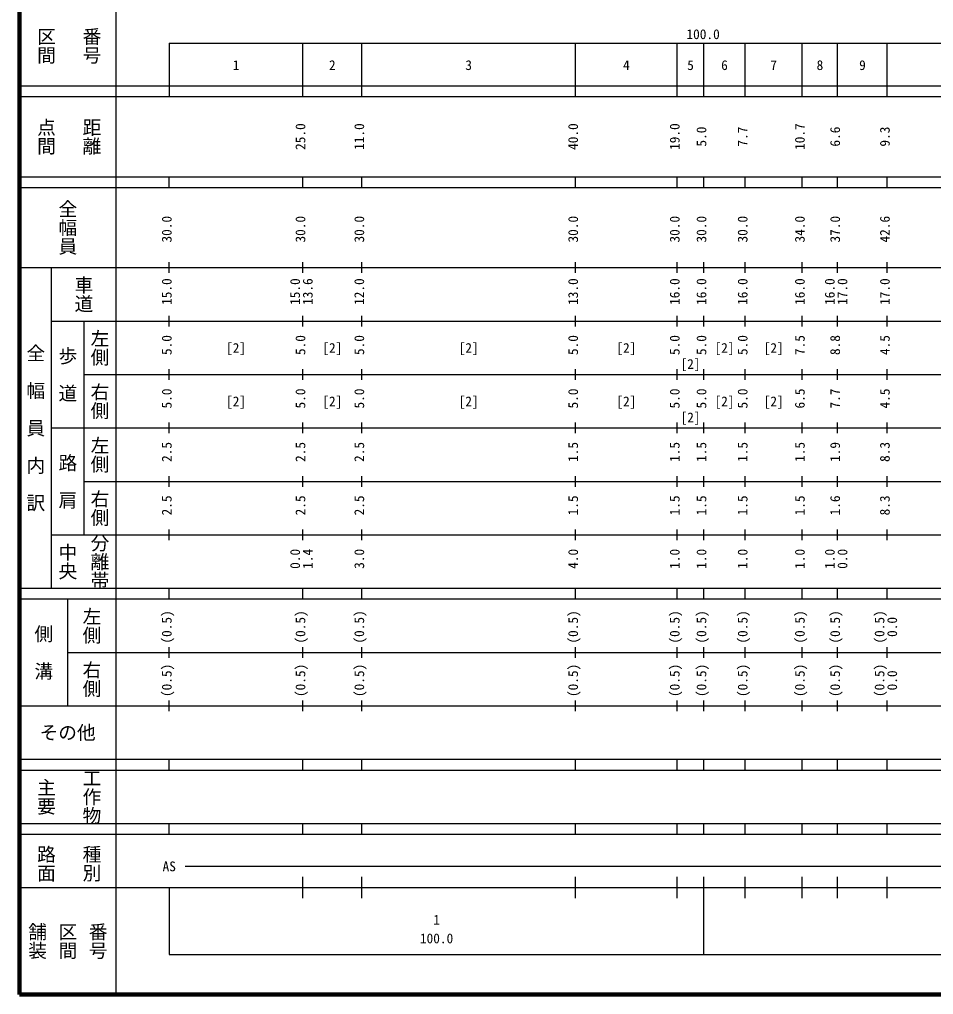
# Model space of a CAD drawing. Units: millimetres on the paper, enlarged 1000 times. Extents: x 40000 to 680000, y 20000 to 380000.
# Drawn here: x 40000 to 210936, y 20000 to 202409 of the extents above; entities that cross this region are included whole.
import ezdxf
from ezdxf.enums import TextEntityAlignment as Align

# ---------------------------------------------------------------- set-up
doc = ezdxf.new("R2010")
doc.units = ezdxf.units.MM
doc.header["$LTSCALE"] = 1000
doc.layers.add('M-TTL', color=2, linetype='Continuous', lineweight=140)
doc.layers.add('M-TTL-BAND', color=7, linetype='Continuous', lineweight=25)
doc.styles.add('@ＭＳ ゴシック', font='')
doc.styles.add('ＭＳ ゴシック', font='')
doc.styles.get('@ＭＳ ゴシック').set_extended_font_data('@MS Gothic')
doc.styles.get('ＭＳ ゴシック').set_extended_font_data('MS Gothic')

msp = doc.modelspace()

# ---------------------------------------------------------------- linework, layer by layer
at = {"layer": 'M-TTL'}
for p, q in [((40000, 380000), (40000, 20000)), ((40000, 20000), (680000, 20000))]:
    msp.add_line(p, q, dxfattribs=at)
at = {"layer": 'M-TTL-BAND'}
for p, q in [((58000, 370000), (58000, 20000)), ((68000, 198000), (579000, 198000)), ((68000, 198000), (68000, 188000)), ((93000, 188000), (93000, 198000)), ((104000, 188000), (104000, 198000)), ((144000, 188000), (144000, 198000)), ((163000, 188000), (163000, 198000)), ((168000, 188000), (168000, 198000)), ((175700, 188000), (175700, 198000)), ((186400, 188000), (186400, 198000)), ((193000, 188000), (193000, 198000)), ((202300, 188000), (202300, 198000)), ((40000, 190000), (579000, 190000)), ((40000, 188000), (579000, 188000)), ((40000, 173000), (579000, 173000)), ((68000, 171000), (68000, 173000)), ((93000, 171000), (93000, 173000)), ((104000, 171000), (104000, 173000)), ((144000, 171000), (144000, 173000)), ((163000, 171000), (163000, 173000)), ((168000, 171000), (168000, 173000)), ((175700, 171000), (175700, 173000)), ((186400, 171000), (186400, 173000)), ((193000, 171000), (193000, 173000)), ((202300, 171000), (202300, 173000)), ((40000, 171000), (579000, 171000)), ((68000, 155000), (68000, 157000)), ((93000, 155000), (93000, 157000)), ((104000, 155000), (104000, 157000)), ((144000, 155000), (144000, 157000)), ((163000, 155000), (163000, 157000)), ((168000, 155000), (168000, 157000)), ((175700, 155000), (175700, 157000)), ((186400, 155000), (186400, 157000)), ((193000, 155000), (193000, 157000)), ((202300, 155000), (202300, 157000)), ((40000, 156000), (579000, 156000)), ((46000, 96000), (46000, 156000)), ((46000, 146000), (579000, 146000)), ((52000, 146000), (52000, 106000)), ((68000, 145000), (68000, 147000)), ((93000, 145000), (93000, 147000)), ((104000, 145000), (104000, 147000)), ((144000, 145000), (144000, 147000)), ((163000, 145000), (163000, 147000)), ((168000, 145000), (168000, 147000)), ((175700, 145000), (175700, 147000)), ((186400, 145000), (186400, 147000)), ((193000, 145000), (193000, 147000)), ((202300, 145000), (202300, 147000)), ((68000, 135000), (68000, 137000)), ((93000, 135000), (93000, 137000)), ((104000, 135000), (104000, 137000)), ((144000, 135000), (144000, 137000)), ((163000, 135000), (163000, 137000)), ((168000, 135000), (168000, 137000)), ((175700, 135000), (175700, 137000)), ((186400, 135000), (186400, 137000)), ((193000, 135000), (193000, 137000)), ((202300, 135000), (202300, 137000)), ((52000, 136000), (579000, 136000)), ((46000, 126000), (579000, 126000)), ((68000, 125000), (68000, 127000)), ((93000, 125000), (93000, 127000)), ((104000, 125000), (104000, 127000)), ((144000, 125000), (144000, 127000)), ((163000, 125000), (163000, 127000)), ((168000, 125000), (168000, 127000)), ((175700, 125000), (175700, 127000)), ((186400, 125000), (186400, 127000)), ((193000, 125000), (193000, 127000)), ((202300, 125000), (202300, 127000)), ((68000, 115000), (68000, 117000)), ((93000, 115000), (93000, 117000)), ((104000, 115000), (104000, 117000)), ((144000, 115000), (144000, 117000)), ((163000, 115000), (163000, 117000)), ((168000, 115000), (168000, 117000)), ((175700, 115000), (175700, 117000)), ((186400, 115000), (186400, 117000)), ((193000, 115000), (193000, 117000)), ((202300, 115000), (202300, 117000)), ((52000, 116000), (579000, 116000)), ((46000, 106000), (579000, 106000)), ((68000, 105000), (68000, 107000)), ((93000, 105000), (93000, 107000)), ((104000, 105000), (104000, 107000)), ((144000, 105000), (144000, 107000)), ((163000, 105000), (163000, 107000)), ((168000, 105000), (168000, 107000)), ((175700, 105000), (175700, 107000)), ((186400, 105000), (186400, 107000)), ((193000, 105000), (193000, 107000)), ((202300, 105000), (202300, 107000)), ((40000, 96000), (579000, 96000)), ((68000, 94000), (68000, 96000)), ((93000, 94000), (93000, 96000)), ((104000, 94000), (104000, 96000)), ((144000, 94000), (144000, 96000)), ((163000, 94000), (163000, 96000)), ((168000, 94000), (168000, 96000)), ((175700, 94000), (175700, 96000)), ((186400, 94000), (186400, 96000)), ((193000, 94000), (193000, 96000)), ((202300, 94000), (202300, 96000)), ((40000, 94000), (579000, 94000)), ((49000, 94000), (49000, 74000)), ((49000, 84000), (579000, 84000)), ((68000, 83000), (68000, 85000)), ((93000, 83000), (93000, 85000)), ((104000, 83000), (104000, 85000)), ((144000, 83000), (144000, 85000)), ((163000, 83000), (163000, 85000)), ((168000, 83000), (168000, 85000)), ((175700, 83000), (175700, 85000)), ((186400, 83000), (186400, 85000)), ((193000, 83000), (193000, 85000)), ((202300, 83000), (202300, 85000)), ((68000, 73000), (68000, 75000)), ((93000, 73000), (93000, 75000)), ((104000, 73000), (104000, 75000)), ((144000, 73000), (144000, 75000)), ((163000, 73000), (163000, 75000)), ((168000, 73000), (168000, 75000)), ((175700, 73000), (175700, 75000)), ((186400, 73000), (186400, 75000)), ((193000, 73000), (193000, 75000)), ((202300, 73000), (202300, 75000)), ((40000, 74000), (579000, 74000)), ((40000, 64000), (579000, 64000)), ((68000, 62000), (68000, 64000)), ((93000, 62000), (93000, 64000)), ((104000, 62000), (104000, 64000)), ((144000, 62000), (144000, 64000)), ((163000, 62000), (163000, 64000)), ((168000, 62000), (168000, 64000)), ((175700, 62000), (175700, 64000)), ((186400, 62000), (186400, 64000)), ((193000, 62000), (193000, 64000)), ((202300, 62000), (202300, 64000)), ((40000, 62000), (579000, 62000)), ((40000, 52000), (579000, 52000)), ((68000, 50000), (68000, 52000)), ((93000, 50000), (93000, 52000)), ((104000, 50000), (104000, 52000)), ((144000, 50000), (144000, 52000)), ((163000, 50000), (163000, 52000)), ((168000, 50000), (168000, 52000)), ((175700, 50000), (175700, 52000)), ((186400, 50000), (186400, 52000)), ((193000, 50000), (193000, 52000)), ((202300, 50000), (202300, 52000)), ((40000, 50000), (579000, 50000)), ((71000, 44000), (565000, 44000)), ((93000, 38000), (93000, 42000)), ((104000, 38000), (104000, 42000)), ((144000, 38000), (144000, 42000)), ((163000, 38000), (163000, 42000)), ((168000, 27500), (168000, 42000)), ((175700, 38000), (175700, 42000)), ((186400, 38000), (186400, 42000)), ((193000, 38000), (193000, 42000)), ((202300, 38000), (202300, 42000)), ((40000, 40000), (579000, 40000)), ((68000, 40000), (68000, 27500)), ((68000, 27500), (579000, 27500))]:
    msp.add_line(p, q, dxfattribs=at)

# ---------------------------------------------------------------- texts
at = {"layer": 'M-TTL-BAND', "style": '@ＭＳ ゴシック'}
for s, p in [('番号', (53500, 197500)), ('区間', (45000, 197500)), ('点間', (45000, 180500)), ('距離', (53500, 180500)), ('全幅員', (49000, 163500)), ('車道', (52000, 151000)), ('左側', (55000, 141000)), ('全\u3000幅\u3000員\u3000内\u3000訳', (43000, 126000)), ('歩\u3000道', (49000, 136000)), ('右側', (55000, 131000)), ('左側', (55000, 121000)), ('路\u3000肩', (49000, 116000)), ('右側', (55000, 111000)), ('分離帯', (55000, 101000)), ('中央', (49000, 101000)), ('左側', (53500, 89000)), ('側\u3000溝', (44500, 84000)), ('右側', (53500, 79000)), ('主要', (45000, 57000)), ('工作物', (53500, 57000)), ('路面', (45000, 44500)), ('種別', (53500, 44500)), ('舗装', (43333, 30000)), ('区間', (49000, 30000)), ('番号', (54667, 30000))]:
    msp.add_text(s, height=2566, rotation=270, dxfattribs=at).set_placement(p, align=Align.MIDDLE_CENTER)
at = {"layer": 'M-TTL-BAND', "style": 'ＭＳ ゴシック'}
for s, p in [('100.0', (167844, 198195)), ('1', (80500, 192405)), ('2', (98500, 192405)), ('3', (124000, 192405)), ('4', (153500, 192405)), ('5', (165500, 192405)), ('6', (171850, 192405)), ('7', (181050, 192405)), ('8', (189700, 192405)), ('9', (197650, 192405)), ('[2]', (80500, 139500)), ('[2]', (98500, 139500)), ('[2]', (124000, 139500)), ('[2]', (153500, 139500)), ('[2]', (171850, 139500)), ('[2]', (181050, 139500)), ('[2]', (165500, 136500)), ('[2]', (80500, 129500)), ('[2]', (98500, 129500)), ('[2]', (124000, 129500)), ('[2]', (153500, 129500)), ('[2]', (171850, 129500)), ('[2]', (181050, 129500)), ('[2]', (165500, 126500)), ('AS', (68000, 42500)), ('1', (118000, 32523)), ('100.0', (118000, 29033))]:
    msp.add_text(s, height=1833, dxfattribs=at).set_placement(p, align=Align.BOTTOM_CENTER)
for s, p in [('25.0', (94000, 180500)), ('11.0', (105000, 180500)), ('40.0', (145000, 180500)), ('19.0', (164000, 180500)), ('10.7', (187400, 180500)), ('5.0', (169000, 180500)), ('7.7', (176700, 180500)), ('6.6', (194000, 180500)), ('9.3', (203300, 180500)), ('30.0', (69000, 163174)), ('30.0', (94000, 163174)), ('30.0', (105000, 163174)), ('30.0', (145000, 163174)), ('30.0', (164000, 163174)), ('30.0', (169000, 163174)), ('30.0', (176700, 163174)), ('34.0', (187400, 163174)), ('37.0', (194000, 163174)), ('42.6', (203300, 163174)), ('15.0', (69000, 151500)), ('15.0', (93000, 151500)), ('13.6', (95370, 151500)), ('12.0', (105000, 151500)), ('13.0', (145000, 151500)), ('16.0', (164000, 151500)), ('16.0', (169000, 151500)), ('16.0', (176700, 151500)), ('16.0', (187400, 151500)), ('16.0', (193000, 151500)), ('17.0', (195370, 151500)), ('17.0', (203300, 151500)), ('5.0', (69000, 141500)), ('5.0', (94000, 141500)), ('5.0', (105000, 141500)), ('5.0', (145000, 141500)), ('5.0', (164000, 141500)), ('5.0', (169000, 141500)), ('5.0', (176700, 141500)), ('7.5', (187400, 141500)), ('8.8', (194000, 141500)), ('4.5', (203300, 141500)), ('5.0', (69000, 131500)), ('5.0', (94000, 131500)), ('5.0', (105000, 131500)), ('5.0', (145000, 131500)), ('5.0', (164000, 131500)), ('5.0', (169000, 131500)), ('5.0', (176700, 131500)), ('6.5', (187400, 131500)), ('7.7', (194000, 131500)), ('4.5', (203300, 131500)), ('2.5', (69000, 121500)), ('2.5', (94000, 121500)), ('2.5', (105000, 121500)), ('1.5', (145000, 121500)), ('1.5', (164000, 121500)), ('1.5', (169000, 121500)), ('1.5', (176700, 121500)), ('1.5', (187400, 121500)), ('1.9', (194000, 121500)), ('8.3', (203300, 121500)), ('2.5', (69000, 111500)), ('2.5', (94000, 111500)), ('2.5', (105000, 111500)), ('1.5', (145000, 111500)), ('1.5', (164000, 111500)), ('1.5', (169000, 111500)), ('1.5', (176700, 111500)), ('1.5', (187400, 111500)), ('1.6', (194000, 111500)), ('8.3', (203300, 111500)), ('0.0', (93000, 101500)), ('1.4', (95370, 101500)), ('3.0', (105000, 101500)), ('4.0', (145000, 101500)), ('1.0', (164000, 101500)), ('1.0', (169000, 101500)), ('1.0', (176700, 101500)), ('1.0', (187400, 101500)), ('1.0', (193000, 101500)), ('0.0', (195370, 101500)), ('(0.5)', (69000, 88764)), ('(0.5)', (94000, 88764)), ('(0.5)', (105000, 88764)), ('(0.5)', (145000, 88764)), ('(0.5)', (164000, 88764)), ('(0.5)', (169000, 88764)), ('(0.5)', (176700, 88764)), ('(0.5)', (187400, 88764)), ('(0.5)', (194000, 88764)), ('(0.5)', (202300, 88764)), ('0.0', (204670, 88764)), ('(0.5)', (69000, 78764)), ('(0.5)', (94000, 78764)), ('(0.5)', (105000, 78764)), ('(0.5)', (145000, 78764)), ('(0.5)', (164000, 78764)), ('(0.5)', (169000, 78764)), ('(0.5)', (176700, 78764)), ('(0.5)', (187400, 78764)), ('(0.5)', (194000, 78764)), ('(0.5)', (202300, 78764)), ('0.0', (204670, 78764))]:
    msp.add_text(s, height=1833, rotation=90, dxfattribs=at).set_placement(p, align=Align.BOTTOM_CENTER)
msp.add_text('その他', height=2566, dxfattribs=at).set_placement((49000, 69000), align=Align.MIDDLE_CENTER)

doc.saveas('drawing.dxf')
